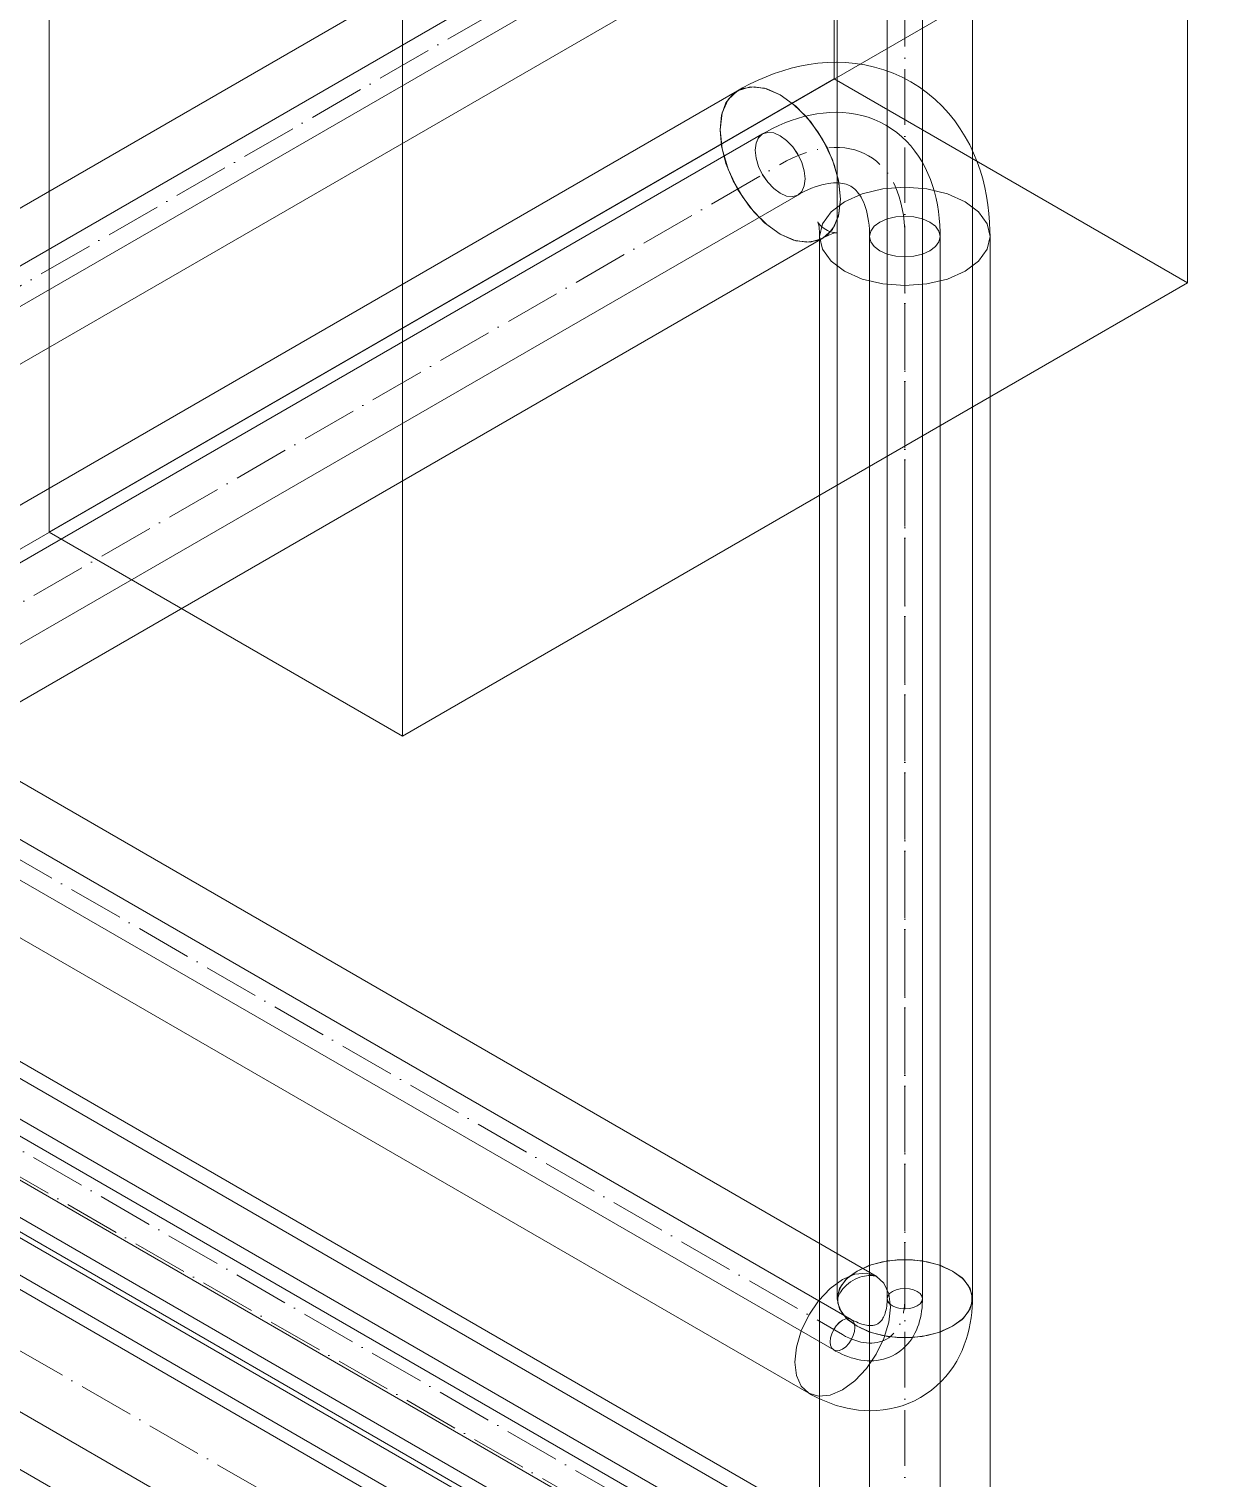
# Model space of a CAD drawing. Header units: millimetres. Extents: x -88595 to 880822, y -1054509 to -148035.
# Drawn here: x 378682.3 to 378897, y -322421.7 to -322160.7 of the extents above; entities that cross this region are included whole.
import ezdxf

# ---------------------------------------------------------------- set-up
doc = ezdxf.new("R2010")
doc.units = ezdxf.units.MM
doc.linetypes.add('$12$ADSK_Осевая', pattern=[14, 10, -2, 0, -2])
doc.linetypes.add('$13$ADSK_Осевая', pattern=[14, 10, -2, 0, -2])
for name, color, linetype, lineweight in [('Изоляция', 7, 'Continuous', 18), ('Оборудование', 7, 'Continuous', 18), ('Трубопровод', 7, 'Continuous', 18), ('Трубопроводы', 7, 'Continuous', 18)]:
    doc.layers.add(name, color=color, linetype=linetype, lineweight=lineweight)

# ---------------------------------------------------------------- blocks, each defined once
blk = doc.blocks.new('$0$ADSK_Канальный блок кондиционера1 - AD182MJERAB-3267445-В_ОВ3_1')
at = {"layer": 'Оборудование'}
for p, q in [((1360.04, 16763.93), (1360.04, 16968.06)), ((1423.68, 16727.19), (1423.68, 16931.32)), ((1218.62, 16886.41), (1218.62, 16682.28)), ((1282.25, 16645.54), (1282.25, 16849.67)), ((1421.55, 16799.45), (928.7, 16514.9)), ((1218.62, 16682.28), (1360.04, 16763.93)), ((1360.04, 16763.93), (1423.68, 16727.19)), ((1423.68, 16727.19), (1282.25, 16645.54)), ((1282.25, 16645.54), (1218.62, 16682.28))]:
    blk.add_line(p, q, dxfattribs=at)
blk = doc.blocks.new('$0$ADSK_МедьПайка_Отвод-гнутая труба - Отвод _гнутая труба_-94627-В_ОВ3_1')
at = {"layer": 'Трубопроводы', "color": 190, "true_color": 0x8000ff}
for points in [[(1328.09, 16569.99, 0), (1327.59, 16569.61, 0), (1327.27, 16569.16, 0), (1327.16, 16568.69, 0), (1327.27, 16568.21, 0), (1327.59, 16567.77, 0), (1328.09, 16567.39, 0), (1328.75, 16567.1, 0), (1329.52, 16566.92, 0), (1330.34, 16566.86, 0), (1331.16, 16566.92, 0), (1331.93, 16567.1, 0), (1332.58, 16567.39, 0)], [(1332.58, 16567.39, 0), (1333.09, 16567.77, 0), (1333.4, 16568.21, 0), (1333.51, 16568.69, 0), (1333.4, 16569.16, 0), (1333.09, 16569.61, 0), (1332.58, 16569.99, 0), (1331.93, 16570.28, 0), (1331.16, 16570.46, 0), (1330.34, 16570.52, 0), (1329.52, 16570.46, 0), (1328.75, 16570.28, 0), (1328.09, 16569.99, 0)], [(1325.46, 16564.17, 0), (1325.59, 16564.25, 0), (1325.71, 16564.34, 0), (1325.83, 16564.44, 0), (1325.94, 16564.55, 0), (1326.06, 16564.67, 0), (1326.17, 16564.82, 0), (1326.29, 16564.98, 0), (1326.4, 16565.16, 0), (1326.51, 16565.35, 0), (1326.61, 16565.57, 0), (1326.71, 16565.81, 0), (1326.8, 16566.07, 0), (1326.88, 16566.35, 0), (1326.96, 16566.65, 0), (1327.02, 16566.97, 0), (1327.07, 16567.31, 0), (1327.12, 16567.67, 0), (1327.14, 16568.04, 0), (1327.16, 16568.43, 0), (1327.16, 16568.69, 0)], [(1328.64, 16558.67, 0), (1329.14, 16558.98, 0), (1329.61, 16559.33, 0), (1330.06, 16559.7, 0), (1330.48, 16560.11, 0), (1330.88, 16560.54, 0), (1331.24, 16560.99, 0), (1331.58, 16561.47, 0), (1331.89, 16561.97, 0), (1332.17, 16562.48, 0), (1332.42, 16563.01, 0), (1332.64, 16563.56, 0), (1332.84, 16564.11, 0), (1333.01, 16564.68, 0), (1333.15, 16565.26, 0), (1333.27, 16565.85, 0), (1333.37, 16566.45, 0), (1333.44, 16567.06, 0), (1333.48, 16567.67, 0), (1333.51, 16568.29, 0), (1333.51, 16568.69, 0)], [(1319.11, 16559.62, 0), (1318.53, 16559.37, 0), (1317.99, 16559.31, 0), (1317.53, 16559.46, 0), (1317.17, 16559.79, 0), (1316.94, 16560.28, 0), (1316.87, 16560.91, 0), (1316.94, 16561.63, 0), (1317.17, 16562.38, 0), (1317.53, 16563.12, 0), (1317.99, 16563.8, 0), (1318.53, 16564.38, 0), (1319.11, 16564.8, 0)], [(1319.11, 16564.8, 0), (1319.69, 16565.05, 0), (1320.24, 16565.1, 0), (1320.7, 16564.96, 0), (1321.06, 16564.63, 0), (1321.28, 16564.13, 0), (1321.36, 16563.5, 0), (1321.28, 16562.79, 0), (1321.06, 16562.03, 0), (1320.7, 16561.29, 0), (1320.24, 16560.61, 0), (1319.69, 16560.04, 0), (1319.11, 16559.62, 0)], [(1325.46, 16564.17, 0), (1325.33, 16564.1, 0), (1325.2, 16564.04, 0), (1325.05, 16563.99, 0), (1324.9, 16563.94, 0), (1324.73, 16563.91, 0), (1324.55, 16563.88, 0), (1324.35, 16563.86, 0), (1324.14, 16563.85, 0), (1323.92, 16563.86, 0), (1323.68, 16563.88, 0), (1323.42, 16563.91, 0), (1323.15, 16563.96, 0), (1322.87, 16564.03, 0), (1322.57, 16564.12, 0), (1322.26, 16564.22, 0), (1321.94, 16564.35, 0), (1321.61, 16564.49, 0), (1321.27, 16564.65, 0), (1320.92, 16564.83, 0), (1320.7, 16564.96, 0)], [(1328.64, 16558.67, 0), (1328.12, 16558.4, 0), (1327.58, 16558.16, 0), (1327.03, 16557.96, 0), (1326.47, 16557.79, 0), (1325.9, 16557.66, 0), (1325.32, 16557.58, 0), (1324.74, 16557.52, 0), (1324.16, 16557.5, 0), (1323.57, 16557.52, 0), (1322.99, 16557.57, 0), (1322.41, 16557.64, 0), (1321.83, 16557.75, 0), (1321.25, 16557.89, 0), (1320.67, 16558.06, 0), (1320.1, 16558.25, 0), (1319.54, 16558.47, 0), (1318.98, 16558.71, 0), (1318.42, 16558.97, 0), (1317.87, 16559.26, 0), (1317.53, 16559.46, 0)]]:
    blk.add_polyline3d(points, dxfattribs=at)
blk = doc.blocks.new('$0$ADSK_МедьПайка_Отвод-гнутая труба - Отвод _гнутая труба_-3260024-В_ОВ3_1')
at = {"layer": 'Трубопроводы', "color": 134, "true_color": 0x00a6a6}
for points in [[(1317.15, 16532.11, 0), (1318.16, 16532.87, 0), (1318.79, 16533.75, 0), (1319.01, 16534.7, 0), (1318.79, 16535.65, 0), (1318.16, 16536.54, 0), (1317.15, 16537.29, 0), (1315.84, 16537.88, 0), (1314.3, 16538.24, 0), (1312.66, 16538.37, 0), (1311.02, 16538.24, 0), (1309.49, 16537.88, 0), (1308.17, 16537.29, 0)], [(1308.17, 16537.29, 0), (1307.16, 16536.54, 0), (1306.53, 16535.65, 0), (1306.31, 16534.7, 0), (1306.53, 16533.75, 0), (1307.16, 16532.87, 0), (1308.17, 16532.11, 0), (1309.49, 16531.53, 0), (1311.02, 16531.16, 0), (1312.66, 16531.04, 0), (1314.3, 16531.16, 0), (1315.84, 16531.53, 0), (1317.15, 16532.11, 0)], [(1302.91, 16525.67, 0), (1303.16, 16525.82, 0), (1303.4, 16526, 0), (1303.64, 16526.2, 0), (1303.87, 16526.42, 0), (1304.1, 16526.67, 0), (1304.33, 16526.96, 0), (1304.56, 16527.28, 0), (1304.78, 16527.64, 0), (1305, 16528.03, 0), (1305.2, 16528.47, 0), (1305.4, 16528.95, 0), (1305.58, 16529.47, 0), (1305.75, 16530.03, 0), (1305.9, 16530.63, 0), (1306.03, 16531.27, 0), (1306.13, 16531.94, 0), (1306.22, 16532.66, 0), (1306.27, 16533.41, 0), (1306.3, 16534.19, 0), (1306.31, 16534.7, 0)], [(1309.26, 16514.67, 0), (1310.25, 16515.29, 0), (1311.2, 16515.98, 0), (1312.1, 16516.73, 0), (1312.95, 16517.54, 0), (1313.74, 16518.4, 0), (1314.47, 16519.31, 0), (1315.15, 16520.26, 0), (1315.76, 16521.26, 0), (1316.32, 16522.29, 0), (1316.82, 16523.35, 0), (1317.27, 16524.44, 0), (1317.66, 16525.55, 0), (1318, 16526.69, 0), (1318.29, 16527.85, 0), (1318.53, 16529.03, 0), (1318.71, 16530.22, 0), (1318.86, 16531.44, 0), (1318.95, 16532.66, 0), (1319, 16533.91, 0), (1319.01, 16534.7, 0)], [(1290.21, 16526.93, 0), (1291.37, 16527.42, 0), (1292.45, 16527.53, 0), (1293.38, 16527.24, 0), (1294.1, 16526.58, 0), (1294.55, 16525.59, 0), (1294.7, 16524.33, 0), (1294.55, 16522.9, 0), (1294.1, 16521.39, 0), (1293.38, 16519.91, 0), (1292.45, 16518.55, 0), (1291.37, 16517.4, 0), (1290.21, 16516.56, 0)], [(1290.21, 16516.56, 0), (1289.05, 16516.06, 0), (1287.96, 16515.95, 0), (1287.03, 16516.24, 0), (1286.32, 16516.9, 0), (1285.87, 16517.89, 0), (1285.72, 16519.15, 0), (1285.87, 16520.58, 0), (1286.32, 16522.09, 0), (1287.03, 16523.57, 0), (1287.96, 16524.93, 0), (1289.05, 16526.08, 0), (1290.21, 16526.93, 0)], [(1302.91, 16525.67, 0), (1302.65, 16525.53, 0), (1302.38, 16525.41, 0), (1302.09, 16525.3, 0), (1301.78, 16525.21, 0), (1301.44, 16525.14, 0), (1301.08, 16525.08, 0), (1300.69, 16525.04, 0), (1300.27, 16525.03, 0), (1299.82, 16525.04, 0), (1299.34, 16525.08, 0), (1298.83, 16525.15, 0), (1298.28, 16525.25, 0), (1297.72, 16525.39, 0), (1297.12, 16525.56, 0), (1296.5, 16525.77, 0), (1295.86, 16526.01, 0), (1295.2, 16526.3, 0), (1294.52, 16526.62, 0), (1293.83, 16526.99, 0), (1293.38, 16527.24, 0)], [(1309.26, 16514.67, 0), (1308.22, 16514.12, 0), (1307.15, 16513.64, 0), (1306.05, 16513.24, 0), (1304.93, 16512.91, 0), (1303.79, 16512.65, 0), (1302.63, 16512.47, 0), (1301.47, 16512.37, 0), (1300.3, 16512.33, 0), (1299.13, 16512.36, 0), (1297.96, 16512.46, 0), (1296.8, 16512.61, 0), (1295.64, 16512.83, 0), (1294.48, 16513.11, 0), (1293.33, 16513.44, 0), (1292.19, 16513.82, 0), (1291.06, 16514.26, 0), (1289.94, 16514.74, 0), (1288.83, 16515.27, 0), (1287.73, 16515.85, 0), (1287.03, 16516.24, 0)]]:
    blk.add_polyline3d(points, dxfattribs=at)

msp = doc.modelspace()

# ---------------------------------------------------------------- linework, layer by layer
at = {"layer": 'Изоляция', "color": 190, "true_color": 0x8000ff}
for p, q in [((378822.76, -322110.9), (378546.71, -322270.28)), ((378827.9, -322127.93), (378827.9, -322389.41)), ((378852.25, -322389.41), (378852.25, -322127.93)), ((378558.89, -322291.36), (378834.93, -322131.99)), ((378834.93, -322385.35), (378573.92, -322234.65)), ((378561.75, -322255.74), (378822.76, -322406.43)), ((383816.09, -325311.64), (378558.89, -322276.39)), ((378541.87, -322298.34), (383802.33, -325335.47))]:
    msp.add_line(p, q, dxfattribs=at)
at = {"layer": 'Изоляция', "color": 134, "true_color": 0x00a6a6}
for p, q in [((378809.95, -322171.79), (378565.65, -322312.83)), ((378581, -322339.42), (378825.3, -322198.37)), ((378824.72, -322198.04), (378824.72, -322433.6)), ((378855.42, -322433.6), (378855.42, -322198.04)), ((378825.3, -322433.27), (378526.01, -322260.48)), ((378510.66, -322287.07), (378809.95, -322459.86)), ((383713.29, -325282.94), (378581, -322319.86)), ((378560.46, -322350.78), (383694.77, -325315.02))]:
    msp.add_line(p, q, dxfattribs=at)
for points in [[(378841.17, -322170.21, 0), (378839.59, -322169.37, 0), (378837.95, -322168.64, 0), (378836.28, -322168.03, 0), (378834.58, -322167.53, 0), (378832.86, -322167.15, 0), (378831.15, -322166.88, 0), (378829.43, -322166.73, 0), (378827.74, -322166.67, 0), (378826.06, -322166.71, 0), (378824.4, -322166.85, 0), (378822.77, -322167.07, 0), (378821.17, -322167.37, 0), (378819.6, -322167.75, 0), (378818.06, -322168.19, 0), (378816.55, -322168.7, 0), (378815.07, -322169.27, 0), (378813.62, -322169.89, 0), (378812.21, -322170.57, 0), (378810.81, -322171.3, 0), (378809.95, -322171.79, 0)], [(378841.17, -322170.21, 0), (378842.69, -322171.17, 0), (378844.14, -322172.22, 0), (378845.51, -322173.36, 0), (378846.79, -322174.58, 0), (378847.98, -322175.88, 0), (378849.07, -322177.23, 0), (378850.06, -322178.63, 0), (378850.96, -322180.08, 0), (378851.76, -322181.56, 0), (378852.47, -322183.06, 0), (378853.1, -322184.58, 0), (378853.64, -322186.12, 0), (378854.1, -322187.66, 0), (378854.48, -322189.22, 0), (378854.8, -322190.78, 0), (378855.04, -322192.34, 0), (378855.23, -322193.91, 0), (378855.35, -322195.48, 0), (378855.41, -322197.05, 0), (378855.42, -322198.04, 0)], [(378817.62, -322172.55, 0), (378815.21, -322171.47, 0), (378812.91, -322171.07, 0), (378810.85, -322171.38, 0), (378809.13, -322172.37, 0), (378807.84, -322174, 0), (378807.04, -322176.18, 0), (378806.77, -322178.81, 0)], [(378806.77, -322178.81, 0), (378807.14, -322175.78, 0), (378808.22, -322173.39, 0), (378809.95, -322171.79, 0), (378812.19, -322171.09, 0), (378814.81, -322171.35, 0), (378817.62, -322172.55, 0)], [(378817.62, -322172.55, 0), (378820.43, -322174.6, 0), (378823.05, -322177.36, 0), (378825.3, -322180.65, 0), (378827.02, -322184.24, 0), (378828.11, -322187.89, 0), (378828.48, -322191.35, 0)], [(378828.48, -322191.35, 0), (378828.2, -322188.4, 0), (378827.4, -322185.29, 0), (378826.11, -322182.16, 0), (378824.39, -322179.19, 0), (378822.33, -322176.51, 0), (378820.04, -322174.26, 0), (378817.62, -322172.55, 0)], [(378817.62, -322197.61, 0), (378814.81, -322195.57, 0), (378812.19, -322192.8, 0), (378809.95, -322189.51, 0), (378808.22, -322185.92, 0), (378807.14, -322182.27, 0), (378806.77, -322178.81, 0)], [(378806.77, -322178.81, 0), (378807.04, -322181.76, 0), (378807.84, -322184.88, 0), (378809.14, -322188, 0), (378810.86, -322190.98, 0), (378812.91, -322193.66, 0), (378815.21, -322195.91, 0), (378817.62, -322197.61, 0)], [(378850.93, -322191.78, 0), (378847.75, -322190.37, 0), (378844.05, -322189.48, 0), (378840.07, -322189.18, 0), (378836.1, -322189.48, 0), (378832.4, -322190.37, 0), (378829.22, -322191.78, 0)], [(378829.22, -322191.78, 0), (378832.4, -322190.37, 0), (378836.1, -322189.48, 0), (378840.07, -322189.18, 0), (378844.05, -322189.48, 0), (378847.75, -322190.37, 0), (378850.93, -322191.78, 0)], [(378828.48, -322191.35, 0), (378828.11, -322194.38, 0), (378827.02, -322196.77, 0), (378825.3, -322198.37, 0), (378823.05, -322199.07, 0), (378820.43, -322198.81, 0), (378817.62, -322197.61, 0)], [(378817.62, -322197.61, 0), (378820.04, -322198.69, 0), (378822.33, -322199.09, 0), (378824.39, -322198.79, 0), (378826.11, -322197.79, 0), (378827.4, -322196.16, 0), (378828.2, -322193.98, 0), (378828.48, -322191.35, 0)], [(378829.22, -322191.78, 0), (378826.78, -322193.61, 0), (378825.25, -322195.75, 0), (378824.72, -322198.04, 0), (378825.25, -322200.34, 0), (378826.78, -322202.47, 0), (378829.22, -322204.31, 0)], [(378829.22, -322204.31, 0), (378826.78, -322202.47, 0), (378825.25, -322200.34, 0), (378824.72, -322198.04, 0), (378825.25, -322195.75, 0), (378826.78, -322193.61, 0), (378829.22, -322191.78, 0)], [(378850.93, -322204.31, 0), (378853.37, -322202.47, 0), (378854.9, -322200.34, 0), (378855.42, -322198.04, 0), (378854.9, -322195.75, 0), (378853.37, -322193.61, 0), (378850.93, -322191.78, 0)], [(378850.93, -322191.78, 0), (378853.37, -322193.61, 0), (378854.9, -322195.75, 0), (378855.42, -322198.04, 0), (378854.9, -322200.34, 0), (378853.37, -322202.47, 0), (378850.93, -322204.31, 0)], [(378825.82, -322196.8, 0), (378825.54, -322196.63, 0), (378825.28, -322196.44, 0), (378825.05, -322196.25, 0), (378824.85, -322196.06, 0), (378824.69, -322195.88, 0), (378824.56, -322195.72, 0), (378824.47, -322195.59, 0), (378824.41, -322195.5, 0), (378824.38, -322195.44, 0), (378824.38, -322195.44, 0)], [(378824.38, -322195.44, 0), (378824.39, -322195.46, 0), (378824.42, -322195.54, 0), (378824.46, -322195.67, 0), (378824.51, -322195.85, 0), (378824.56, -322196.09, 0), (378824.61, -322196.38, 0), (378824.65, -322196.72, 0), (378824.69, -322197.11, 0), (378824.71, -322197.55, 0), (378824.72, -322198.03, 0), (378824.72, -322198.04, 0)], [(378827.73, -322197.37, 0), (378827.7, -322197.37, 0), (378827.62, -322197.39, 0), (378827.49, -322197.42, 0), (378827.3, -322197.47, 0), (378827.07, -322197.54, 0), (378826.8, -322197.64, 0), (378826.48, -322197.77, 0), (378826.12, -322197.94, 0), (378825.73, -322198.13, 0), (378825.31, -322198.37, 0), (378825.3, -322198.37, 0)], [(378825.82, -322196.8, 0), (378826.11, -322196.96, 0), (378826.4, -322197.09, 0), (378826.69, -322197.19, 0), (378826.95, -322197.27, 0), (378827.19, -322197.32, 0), (378827.39, -322197.35, 0), (378827.55, -322197.37, 0), (378827.66, -322197.37, 0), (378827.72, -322197.37, 0), (378827.73, -322197.37, 0)], [(378829.22, -322204.31, 0), (378832.4, -322205.72, 0), (378836.1, -322206.6, 0), (378840.07, -322206.91, 0), (378844.05, -322206.6, 0), (378847.75, -322205.72, 0), (378850.93, -322204.31, 0)], [(378850.93, -322204.31, 0), (378847.75, -322205.72, 0), (378844.05, -322206.6, 0), (378840.07, -322206.91, 0), (378836.1, -322206.6, 0), (378832.4, -322205.72, 0), (378829.22, -322204.31, 0)]]:
    msp.add_polyline3d(points, dxfattribs=at)
at = {"layer": 'Изоляция', "color": 190, "true_color": 0x8000ff}
for points in [[(378831.46, -322394.38, 0), (378829.53, -322392.92, 0), (378828.31, -322391.23, 0), (378827.9, -322389.41, 0), (378828.31, -322387.59, 0), (378829.53, -322385.89, 0), (378831.46, -322384.44, 0)], [(378831.46, -322384.44, 0), (378829.76, -322385.67, 0), (378828.58, -322387.09, 0), (378827.97, -322388.62, 0), (378827.97, -322390.2, 0), (378828.58, -322391.73, 0), (378829.76, -322393.15, 0), (378831.46, -322394.38, 0)], [(378831.46, -322384.44, 0), (378833.98, -322383.32, 0), (378836.92, -322382.62, 0), (378840.07, -322382.38, 0), (378843.22, -322382.62, 0), (378846.16, -322383.32, 0), (378848.68, -322384.44, 0)], [(378848.68, -322384.44, 0), (378846.55, -322383.46, 0), (378844.09, -322382.77, 0), (378841.43, -322382.42, 0), (378838.71, -322382.42, 0), (378836.05, -322382.77, 0), (378833.59, -322383.46, 0), (378831.46, -322384.44, 0)], [(378848.68, -322384.44, 0), (378850.62, -322385.89, 0), (378851.83, -322387.59, 0), (378852.25, -322389.41, 0), (378851.83, -322391.23, 0), (378850.62, -322392.92, 0), (378848.68, -322394.38, 0)], [(378848.68, -322394.38, 0), (378850.38, -322393.15, 0), (378851.56, -322391.73, 0), (378852.17, -322390.19, 0), (378852.17, -322388.62, 0), (378851.56, -322387.09, 0), (378850.38, -322385.67, 0), (378848.68, -322384.44, 0)], [(378828.85, -322385.95, 0), (378826.62, -322387.57, 0), (378824.54, -322389.77, 0), (378822.76, -322392.38, 0), (378821.39, -322395.22, 0), (378820.53, -322398.12, 0), (378820.24, -322400.86, 0)], [(378820.24, -322400.86, 0), (378820.53, -322398.12, 0), (378821.39, -322395.22, 0), (378822.76, -322392.38, 0), (378824.54, -322389.77, 0), (378826.62, -322387.57, 0), (378828.85, -322385.95, 0)], [(378830.7, -322386.13, 0), (378830.29, -322386.38, 0), (378829.91, -322386.66, 0), (378829.56, -322386.95, 0), (378829.25, -322387.25, 0), (378828.97, -322387.56, 0), (378828.72, -322387.86, 0), (378828.52, -322388.15, 0), (378828.35, -322388.42, 0), (378828.21, -322388.67, 0), (378828.11, -322388.9, 0), (378828.03, -322389.09, 0), (378827.97, -322389.25, 0), (378827.93, -322389.38, 0), (378827.91, -322389.48, 0), (378827.9, -322389.54, 0), (378827.89, -322389.57, 0), (378827.89, -322389.57, 0)], [(378837.46, -322390.92, 0), (378837.16, -322388.52, 0), (378836.3, -322386.62, 0), (378834.93, -322385.35, 0), (378833.15, -322384.8, 0), (378831.08, -322385, 0), (378828.85, -322385.95, 0)], [(378828.85, -322385.95, 0), (378831.08, -322385, 0), (378833.15, -322384.8, 0), (378834.93, -322385.35, 0), (378836.3, -322386.62, 0), (378837.16, -322388.52, 0), (378837.46, -322390.92, 0)], [(378830.7, -322386.13, 0), (378831.12, -322385.91, 0), (378831.55, -322385.72, 0), (378831.97, -322385.56, 0), (378832.39, -322385.44, 0), (378832.8, -322385.35, 0), (378833.18, -322385.29, 0), (378833.53, -322385.26, 0), (378833.85, -322385.25, 0), (378834.14, -322385.25, 0), (378834.39, -322385.27, 0), (378834.59, -322385.3, 0), (378834.76, -322385.33, 0), (378834.89, -322385.36, 0), (378834.99, -322385.39, 0), (378835.05, -322385.41, 0), (378835.08, -322385.42, 0), (378835.08, -322385.42, 0)], [(378835.08, -322385.42, 0), (378835.06, -322385.41, 0), (378835.02, -322385.39, 0), (378834.95, -322385.36, 0), (378834.93, -322385.35, 0)], [(378827.89, -322389.57, 0), (378827.89, -322389.55, 0), (378827.9, -322389.51, 0), (378827.9, -322389.43, 0), (378827.9, -322389.41, 0)], [(378842.87, -322407.22, 0), (378843.9, -322406.58, 0), (378844.87, -322405.87, 0), (378845.79, -322405.11, 0), (378846.65, -322404.29, 0), (378847.44, -322403.42, 0), (378848.16, -322402.53, 0), (378848.82, -322401.6, 0), (378849.41, -322400.65, 0), (378849.93, -322399.69, 0), (378850.39, -322398.72, 0), (378850.79, -322397.74, 0), (378851.13, -322396.76, 0), (378851.43, -322395.78, 0), (378851.67, -322394.81, 0), (378851.86, -322393.84, 0), (378852.02, -322392.87, 0), (378852.13, -322391.91, 0), (378852.2, -322390.96, 0), (378852.24, -322390.01, 0), (378852.25, -322389.41, 0)], [(378828.85, -322405.83, 0), (378831.08, -322404.21, 0), (378833.15, -322402.01, 0), (378834.93, -322399.4, 0), (378836.3, -322396.56, 0), (378837.16, -322393.66, 0), (378837.46, -322390.92, 0)], [(378837.46, -322390.92, 0), (378837.16, -322393.66, 0), (378836.3, -322396.56, 0), (378834.93, -322399.4, 0), (378833.15, -322402.01, 0), (378831.08, -322404.21, 0), (378828.85, -322405.83, 0)], [(378848.68, -322394.38, 0), (378846.16, -322395.5, 0), (378843.22, -322396.2, 0), (378840.07, -322396.44, 0), (378836.92, -322396.2, 0), (378833.98, -322395.5, 0), (378831.46, -322394.38, 0)], [(378831.46, -322394.38, 0), (378833.6, -322395.36, 0), (378836.05, -322396.04, 0), (378838.71, -322396.39, 0), (378841.44, -322396.39, 0), (378844.1, -322396.04, 0), (378846.55, -322395.36, 0), (378848.68, -322394.38, 0)], [(378820.24, -322400.86, 0), (378820.53, -322403.26, 0), (378821.39, -322405.17, 0), (378822.76, -322406.43, 0), (378824.54, -322406.98, 0), (378826.62, -322406.78, 0), (378828.85, -322405.83, 0)], [(378828.85, -322405.83, 0), (378826.62, -322406.78, 0), (378824.54, -322406.98, 0), (378822.76, -322406.43, 0), (378821.39, -322405.17, 0), (378820.53, -322403.26, 0), (378820.24, -322400.86, 0)], [(378842.87, -322407.22, 0), (378841.8, -322407.79, 0), (378840.7, -322408.28, 0), (378839.58, -322408.69, 0), (378838.44, -322409.02, 0), (378837.3, -322409.28, 0), (378836.16, -322409.46, 0), (378835.03, -322409.56, 0), (378833.92, -322409.6, 0), (378832.82, -322409.57, 0), (378831.75, -322409.48, 0), (378830.7, -322409.34, 0), (378829.68, -322409.15, 0), (378828.69, -322408.91, 0), (378827.72, -322408.63, 0), (378826.78, -322408.32, 0), (378825.87, -322407.96, 0), (378824.98, -322407.58, 0), (378824.12, -322407.17, 0), (378823.28, -322406.73, 0), (378822.76, -322406.43, 0)]]:
    msp.add_polyline3d(points, dxfattribs=at)
at = {"layer": 'Трубопровод', "color": 190, "true_color": 0x8000ff}
for p, q in [((378827.26, -322118.7), (378548.58, -322279.59)), ((378551.75, -322285.09), (378830.43, -322124.19)), ((378836.9, -322127.93), (378836.9, -322389.41)), ((378843.25, -322389.41), (378843.25, -322127.93)), ((378830.43, -322393.14), (378569.42, -322242.45)), ((378566.25, -322247.95), (378827.26, -322398.64)), ((383811.59, -325319.43), (378551.13, -322282.3)), ((378546.37, -322290.55), (383806.83, -325327.68))]:
    msp.add_line(p, q, dxfattribs=at)
at = {"layer": 'Трубопровод', "color": 190, "linetype": '$12$ADSK_Осевая', "true_color": 0x8000ff}
for p, q in [((378550.16, -322282.34), (378828.85, -322121.45)), ((378550.16, -322282.34), (378828.85, -322121.45)), ((378840.07, -322389.41), (378840.07, -322127.93)), ((378840.07, -322389.41), (378840.07, -322127.93)), ((378567.84, -322245.2), (378828.85, -322395.89)), ((378567.84, -322245.2), (378828.85, -322395.89)), ((378548.75, -322286.43), (383809.21, -325323.55)), ((378548.75, -322286.43), (383809.21, -325323.55))]:
    msp.add_line(p, q, dxfattribs=at)
at = {"layer": 'Трубопровод', "color": 134, "true_color": 0x00a6a6}
for p, q in [((378814.45, -322179.58), (378570.08, -322320.67)), ((378576.43, -322331.67), (378820.8, -322190.58)), ((378833.72, -322198.04), (378833.72, -322433.6)), ((378846.42, -322433.6), (378846.42, -322198.04)), ((378820.8, -322441.06), (378521.51, -322268.27)), ((378515.16, -322279.27), (378814.45, -322452.06)), ((383708.79, -325290.73), (378574.48, -322326.49)), ((378564.96, -322342.99), (383699.27, -325307.23))]:
    msp.add_line(p, q, dxfattribs=at)
at = {"layer": 'Трубопровод', "color": 134, "linetype": '$12$ADSK_Осевая', "true_color": 0x00a6a6}
for p, q in [((378573.26, -322326.17), (378817.62, -322185.08)), ((378573.26, -322326.17), (378817.62, -322185.08)), ((378840.07, -322433.6), (378840.07, -322198.04)), ((378840.07, -322433.6), (378840.07, -322198.04)), ((378518.34, -322273.77), (378817.62, -322446.56)), ((378518.34, -322273.77), (378817.62, -322446.56)), ((378569.72, -322334.74), (383704.03, -325298.98)), ((378569.72, -322334.74), (383704.03, -325298.98))]:
    msp.add_line(p, q, dxfattribs=at)
at = {"layer": 'Трубопровод', "color": 134, "true_color": 0x00a6a6}
for points in [[(378813.13, -322182.49, 0), (378813.28, -322181.24, 0), (378813.73, -322180.24, 0), (378814.45, -322179.58, 0), (378815.38, -322179.29, 0), (378816.46, -322179.4, 0), (378817.62, -322179.9, 0)], [(378817.62, -322179.9, 0), (378818.78, -322180.74, 0), (378819.87, -322181.89, 0), (378820.8, -322183.25, 0), (378821.51, -322184.73, 0), (378821.96, -322186.24, 0), (378822.11, -322187.67, 0)], [(378817.62, -322190.27, 0), (378816.46, -322189.42, 0), (378815.38, -322188.27, 0), (378814.45, -322186.91, 0), (378813.73, -322185.43, 0), (378813.28, -322183.92, 0), (378813.13, -322182.49, 0)], [(378822.11, -322187.67, 0), (378821.96, -322188.93, 0), (378821.51, -322189.92, 0), (378820.8, -322190.58, 0), (378819.87, -322190.87, 0), (378818.78, -322190.76, 0), (378817.62, -322190.27, 0)], [(378835.58, -322195.45, 0), (378834.57, -322196.21, 0), (378833.94, -322197.09, 0), (378833.72, -322198.04, 0), (378833.94, -322198.99, 0), (378834.57, -322199.88, 0), (378835.58, -322200.64, 0)], [(378844.56, -322195.45, 0), (378843.25, -322194.87, 0), (378841.72, -322194.5, 0), (378840.07, -322194.38, 0), (378838.43, -322194.5, 0), (378836.9, -322194.87, 0), (378835.58, -322195.45, 0)], [(378844.56, -322200.64, 0), (378845.57, -322199.88, 0), (378846.21, -322198.99, 0), (378846.42, -322198.04, 0), (378846.21, -322197.09, 0), (378845.57, -322196.21, 0), (378844.56, -322195.45, 0)], [(378835.58, -322200.64, 0), (378836.9, -322201.22, 0), (378838.43, -322201.58, 0), (378840.07, -322201.71, 0), (378841.72, -322201.58, 0), (378843.25, -322201.22, 0), (378844.56, -322200.64, 0)]]:
    msp.add_polyline3d(points, dxfattribs=at)
at = {"layer": 'Трубопровод', "color": 190, "true_color": 0x8000ff}
for points in [[(378837.83, -322390.71, 0), (378837.32, -322390.33, 0), (378837.01, -322389.88, 0), (378836.9, -322389.41, 0), (378837.01, -322388.93, 0), (378837.32, -322388.49, 0), (378837.83, -322388.11, 0)], [(378837.83, -322388.11, 0), (378838.48, -322387.82, 0), (378839.25, -322387.64, 0), (378840.07, -322387.58, 0), (378840.89, -322387.64, 0), (378841.66, -322387.82, 0), (378842.32, -322388.11, 0)], [(378842.32, -322388.11, 0), (378842.82, -322388.49, 0), (378843.14, -322388.93, 0), (378843.25, -322389.41, 0), (378843.14, -322389.88, 0), (378842.82, -322390.33, 0), (378842.32, -322390.71, 0)], [(378842.32, -322390.71, 0), (378841.66, -322391, 0), (378840.89, -322391.18, 0), (378840.07, -322391.24, 0), (378839.25, -322391.18, 0), (378838.48, -322391, 0), (378837.83, -322390.71, 0)], [(378828.85, -322393.3, 0), (378828.27, -322393.72, 0), (378827.72, -322394.29, 0), (378827.26, -322394.97, 0), (378826.9, -322395.72, 0), (378826.68, -322396.47, 0), (378826.6, -322397.19, 0)], [(378831.09, -322394.59, 0), (378831.02, -322393.97, 0), (378830.79, -322393.47, 0), (378830.43, -322393.14, 0), (378829.97, -322393, 0), (378829.43, -322393.05, 0), (378828.85, -322393.3, 0)], [(378828.85, -322398.48, 0), (378829.43, -322398.06, 0), (378829.97, -322397.49, 0), (378830.43, -322396.81, 0), (378830.79, -322396.06, 0), (378831.02, -322395.31, 0), (378831.09, -322394.59, 0)], [(378826.6, -322397.19, 0), (378826.68, -322397.81, 0), (378826.9, -322398.31, 0), (378827.26, -322398.64, 0), (378827.72, -322398.78, 0), (378828.27, -322398.73, 0), (378828.85, -322398.48, 0)]]:
    msp.add_polyline3d(points, dxfattribs=at)
at = {"layer": 'Трубопроводы', "color": 134, "linetype": '$13$ADSK_Осевая', "true_color": 0x00a6a6}
msp.add_ellipse((378817.62, -322211), major_axis=(15.88, 27.5), ratio=0.57735, start_param=5.497787, end_param=7.068583, dxfattribs=at)
at = {"layer": 'Трубопроводы', "color": 190, "linetype": '$13$ADSK_Осевая', "true_color": 0x8000ff}
msp.add_ellipse((378828.85, -322382.93), major_axis=(-7.94, 13.75), ratio=0.57735, start_param=2.356194, end_param=3.926991, dxfattribs=at)

# ---------------------------------------------------------------- block references
at = {"layer": 'Оборудование'}
msp.add_blockref('$0$ADSK_Канальный блок кондиционера1 - AD182MJERAB-3267445-В_ОВ3_1', (377467.31, -338933.6), dxfattribs=at)
at = {"layer": 'Трубопроводы', "color": 134, "true_color": 0x00a6a6, "rotation": 120}
msp.add_blockref('$0$ADSK_МедьПайка_Отвод-гнутая труба - Отвод _гнутая труба_-3260024-В_ОВ3_1', (393793.42, -315054.53), dxfattribs=at)
at = {"layer": 'Трубопроводы', "color": 190, "true_color": 0x8000ff}
msp.add_blockref('$0$ADSK_МедьПайка_Отвод-гнутая труба - Отвод _гнутая труба_-94627-В_ОВ3_1', (377509.73, -338958.1), dxfattribs=at)

doc.saveas('drawing.dxf')
